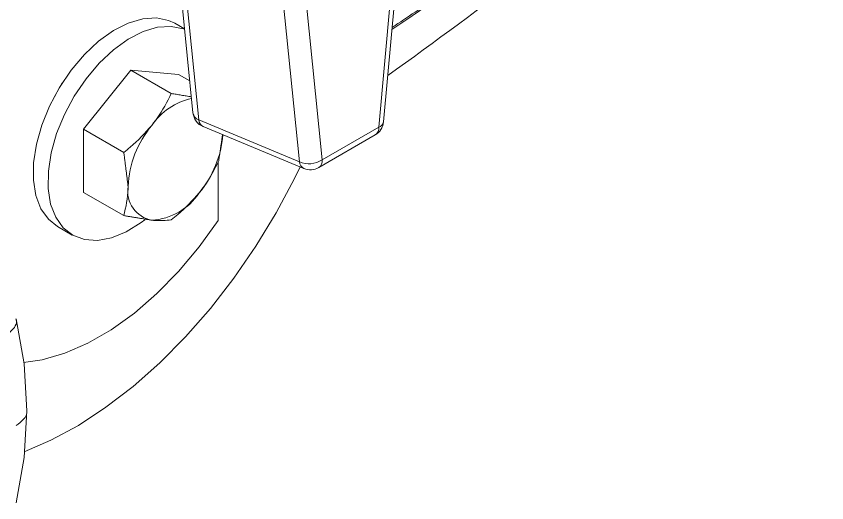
# Model space of a CAD drawing. Extents: x 11 to 120, y 2 to 94.
# Drawn here: x 91.668 to 94.689, y 71.93 to 73.745 of the extents above; entities that cross this region are included whole.
import ezdxf

# ---------------------------------------------------------------- set-up
doc = ezdxf.new("R2010")
doc.units = 0
doc.header["$MEASUREMENT"] = 0
doc.linetypes.add('SLD-Solid', pattern=[0])
doc.layers.add('OBJECT', color=7, linetype='CONTINUOUS')

msp = doc.modelspace()

# ---------------------------------------------------------------- linework, layer by layer
at = {"layer": 'OBJECT', "color": 7, "linetype": 'SLD-Solid', "lineweight": 15}
for p, q in [((93.0371, 73.3508), (93.1236, 74.3055)), ((93.019, 73.3309), (93.1055, 74.2857)), ((92.2633, 74.1985), (92.3483, 73.3581)), ((92.2487, 74.1567), (92.3269, 73.3845)), ((92.7218, 74.0641), (92.8083, 73.2093)), ((92.7233, 73.2021), (92.6368, 74.057)), ((92.2951, 73.6979), (92.2593, 73.7187)), ((91.9189, 73.3237), (92.0957, 73.5436)), ((92.0957, 73.5436), (92.2461, 73.4568)), ((92.0957, 73.5436), (92.2725, 73.5278)), ((92.2725, 73.5278), (92.3148, 73.5034)), ((92.3483, 73.3581), (92.7233, 73.2021)), ((91.9189, 73.088), (91.9189, 73.3237)), ((91.9189, 73.3237), (92.0693, 73.2369)), ((92.365, 73.3331), (92.7401, 73.1771)), ((92.8083, 73.2093), (93.019, 73.3309)), ((92.7953, 73.1806), (93.0061, 73.3023)), ((92.421, 72.9832), (92.421, 73.202)), ((91.9189, 73.088), (92.0693, 73.0012)), ((91.8218, 72.9609), (91.877, 72.929))]:
    msp.add_line(p, q, dxfattribs=at)
at = {"layer": 'OBJECT', "color": 7, "linetype": 'SLD-Solid', "lineweight": 15, "flags": 128}
for points in [[(92.2593, 73.7187), (92.2363, 73.7294), (92.1904, 73.7388), (92.1397, 73.7354), (92.0858, 73.7193), (92.0304, 73.691), (91.9754, 73.6514), (91.9224, 73.6017)], [(92.2953, 73.6961), (92.2915, 73.6975), (92.2456, 73.707), (92.1948, 73.7036), (92.1409, 73.6874), (92.0856, 73.6591), (92.0305, 73.6195), (91.9776, 73.5699)], [(91.9224, 73.6017), (91.8733, 73.5437), (91.8295, 73.4791), (91.7925, 73.41), (91.7635, 73.3387), (91.7433, 73.2674), (91.7328, 73.1984), (91.7321, 73.134), (91.7413, 73.0762), (91.7602, 73.0268), (91.7881, 72.9876), (91.8218, 72.9609)], [(91.9776, 73.5699), (91.9284, 73.5119), (91.8846, 73.4473), (91.8476, 73.3782), (91.8186, 73.3069), (91.7985, 73.2356), (91.7879, 73.1666), (91.7873, 73.1022), (91.7965, 73.0444), (91.8154, 72.995), (91.8432, 72.9557), (91.8792, 72.9278), (91.9221, 72.912), (91.9707, 72.909), (92.0232, 72.9188), (92.0781, 72.9411), (92.1335, 72.9752), (92.1472, 72.9854)], [(91.84, 73.496), (91.8348, 73.4881), (91.8053, 73.436)], [(91.6983, 72.1208), (91.797, 72.1634), (91.8998, 72.2192), (92.0024, 72.2864), (92.1039, 72.3644), (92.2032, 72.4525), (92.2996, 72.5497), (92.392, 72.6553), (92.4795, 72.7681), (92.5615, 72.8872), (92.637, 73.0114), (92.7054, 73.1396), (92.7264, 73.1828)], [(91.6955, 72.4538), (91.7654, 72.4638), (91.8496, 72.488), (91.9356, 72.5254), (92.0224, 72.5755), (92.1085, 72.6375), (92.1926, 72.7104), (92.2735, 72.7932), (92.35, 72.8846), (92.421, 72.9832)], [(91.7076, 72.2738), (91.6976, 72.4481), (91.6684, 72.6165)], [(91.6684, 71.9304), (91.6976, 72.0994), (91.7076, 72.2738)]]:
    msp.add_lwpolyline(points, dxfattribs=at)
at = {"layer": 'OBJECT', "color": 7, "linetype": 'SLD-Solid', "lineweight": 15}
for centre, radius, start, end in [((73.1734, 103.2802), 35.6518, 303.91995, 307.10236), ((76.7694, 96.1405), 27.8691, 305.75211, 308.44054), ((92.3792, 73.1948), 0.2506, 103.3491, 145.2049), ((92.389, 73.3908), 0.0625, 185.7781, 247.4139), ((92.3612, 73.3905), 0.0348, 189.8921, 248.3445), ((92.4684, 73.0923), 0.3837, 140.2279, 177.3607), ((92.379, 73.3605), 0.0308, 184.4378, 243.0608), ((92.9748, 73.3564), 0.0625, 299.9973, 354.8229), ((93.011, 73.3564), 0.0267, 287.5473, 347.9546), ((92.989, 73.3273), 0.0303, 304.4111, 6.9011), ((92.0506, 73.3344), 0.3891, 320.3695, 355.3057), ((92.7592, 73.2836), 0.089, 246.2113, 303.4134), ((92.754, 73.2045), 0.0308, 184.4378, 243.0608), ((92.7782, 73.2056), 0.0303, 304.4111, 6.9011), ((92.7641, 73.2348), 0.0625, 247.4139, 299.9973), ((92.1936, 73.0923), 0.1099, 170.7481, 259.4532), ((92.1598, 73.212), 0.2282, 273.4295, 326.5651)]:
    msp.add_arc(centre, radius, start, end, dxfattribs=at)
for points, knots in [([(93.069, 73.7029), (93.1263, 73.7413), (93.4348, 73.9483), (93.9789, 74.3312), (94.4521, 74.6817), (94.6887, 74.8569)], [0, 0, 0, 0, 0.102398, 0.551199, 1, 1, 1, 1]), ([(92.2461, 73.4568), (92.2301, 73.4252), (92.2094, 73.3841), (92.1802, 73.3465), (92.1735, 73.3378)], [0, 0, 0, 0, 0.768151, 1, 1, 1, 1]), ([(92.1735, 73.3378), (92.1479, 73.3095), (92.1154, 73.2738), (92.0773, 73.2433), (92.0693, 73.2369)], [0, 0, 0, 0, 0.788999, 1, 1, 1, 1]), ([(92.3502, 73.0862), (92.357, 73.095), (92.3862, 73.1326), (92.4069, 73.1737), (92.4228, 73.2053)], [0, 0, 0, 0, 0.231849, 1, 1, 1, 1]), ([(92.0851, 73.1099), (92.0851, 73.1072), (92.0848, 73.0675), (92.0768, 73.0331), (92.0693, 73.0012)], [0, 0, 0, 0, 0.070214, 1, 1, 1, 1]), ([(92.2461, 72.9854), (92.2541, 72.9918), (92.2922, 73.0222), (92.3246, 73.058), (92.3502, 73.0862)], [0, 0, 0, 0, 0.211001, 1, 1, 1, 1]), ([(92.1735, 72.9842), (92.1756, 72.984), (92.2052, 72.9815), (92.2264, 72.9835), (92.2461, 72.9854)], [0, 0, 0, 0, 0.070214, 1, 1, 1, 1]), ([(91.6421, 72.5635), (91.6491, 72.5704), (91.6636, 72.5846), (91.6715, 72.6038), (91.6678, 72.6132), (91.6667, 72.6159)], [0, 0, 0, 0, 0.396562, 0.822163, 1, 1, 1, 1]), ([(91.6679, 72.2185), (91.678, 72.2259), (91.6988, 72.2413), (91.7106, 72.2623), (91.7072, 72.2731), (91.707, 72.2737)], [0, 0, 0, 0, 0.465357, 0.966382, 1, 1, 1, 1])]:
    msp.add_open_spline(points, degree=3, knots=knots, dxfattribs=at)
for points in [[(92.3208, 73.4443), (92.2461, 73.4568)], [(92.4228, 73.2053), (92.437, 73.3031)], [(92.0693, 73.2369), (92.0851, 73.1099)], [(92.0693, 73.0012), (92.1735, 72.9842)]]:
    msp.add_open_spline(points, degree=1, dxfattribs=at)

doc.saveas('drawing.dxf')
